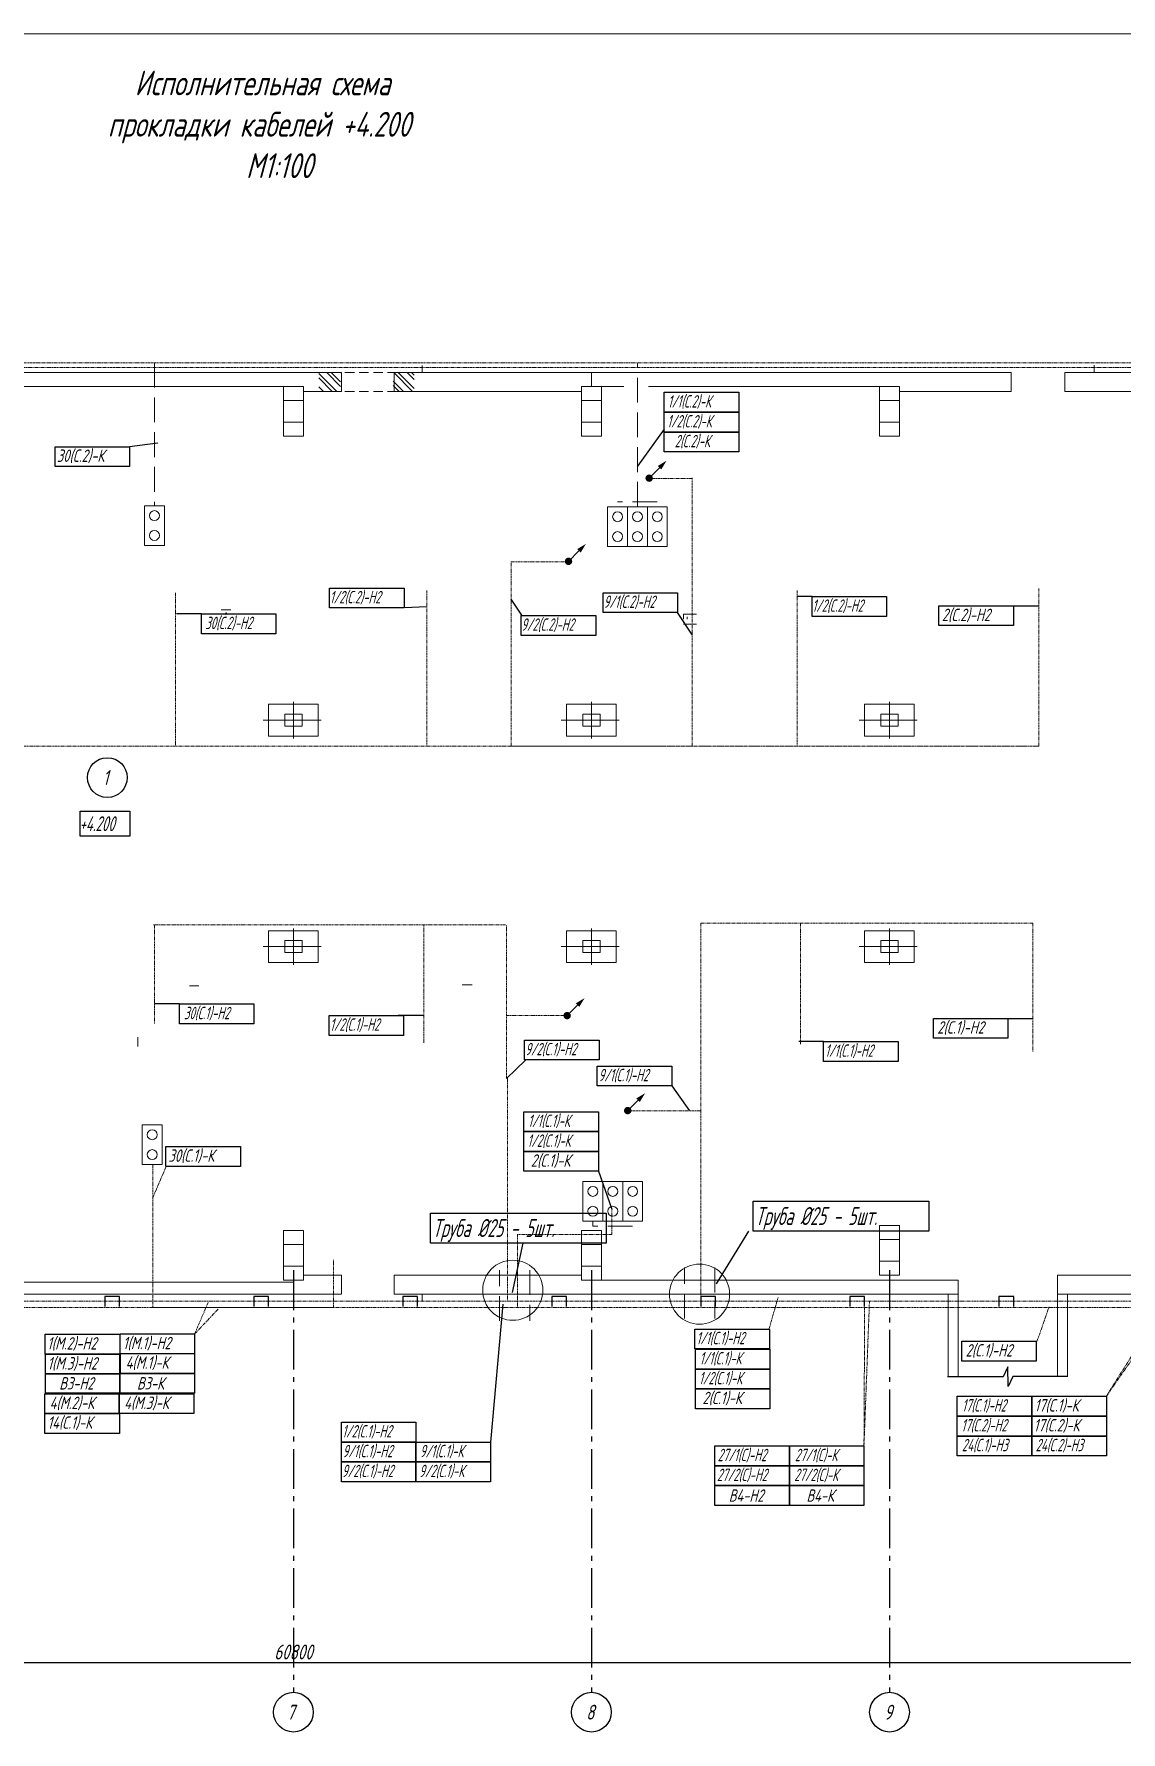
# Model space of a CAD drawing. Header units: millimetres. Extents: x -14296 to 10264, y -13087 to -5602.
# Drawn here: x -5602.5 to -5383.7, y -6931.6 to -6589.6 of the extents above; entities that cross this region are included whole.
import ezdxf

# ---------------------------------------------------------------- set-up
doc = ezdxf.new("R2010")
doc.units = ezdxf.units.MM
for name, pattern in [('CENTER2', [1.125, 0.75, -0.125, 0.125, -0.125]), ('gost5', [7, 5, -2, 0]), ('gost6', [12, 8, -1.5, 1, -1.5]), ('HIDDEN2', [4.7625, 3.175, -1.5875]), ('PHANTOM2', [1.25, 0.625, -0.125, 0.125, -0.125, 0.125, -0.125])]:
    doc.linetypes.add(name, pattern=pattern)
for name, color, linetype, lineweight in [('КаБель контрольный (Вновь)', 142, 'gost5', 15), ('КаБель силовой (Вновь)', 1, 'Continuous', 15), ('Линия выноска', 137, 'Continuous', 25), ('Осевая', 4, 'gost6', 25), ('Размерная', 4, 'Continuous', 25), ('Рамка толстая', 7, 'Continuous', 15), ('Рамка тонкая', 5, 'Continuous', 25), ('Строительный', 251, 'Continuous', 13), ('Текст', 7, 'Continuous', 20), ('Технологическое', 156, 'Continuous', 18), ('Эл. аппараты (Вновь)', 93, 'Continuous', 15), ('ЭлектрооБорудование (Вновь)', 160, 'Continuous', 15)]:
    doc.layers.add(name, color=color, linetype=linetype, lineweight=lineweight)
doc.styles.add('Simplex', font='simplex.shx', dxfattribs={"width": 0.7, "oblique": 15})

msp = doc.modelspace()

# ---------------------------------------------------------------- hatches: boundary and pattern name
at = {"layer": 'КаБель силовой (Вновь)', "true_color": 0x000000}
for points in [[(-5479.45743, -6679.09997, 1), (-5477.95743, -6679.09997, 1)], [(-5495.69409, -6695.85381, 1), (-5494.19409, -6695.85381, 1)], [(-5495.96006, -6787.34207, 1), (-5494.46006, -6787.34207, 1)], [(-5483.76865, -6806.48314, 1), (-5482.26865, -6806.48314, 1)]]:
    msp.add_hatch(color=18, dxfattribs=at).paths.add_polyline_path(points)

# ---------------------------------------------------------------- linework, layer by layer
at = {"layer": 'КаБель контрольный (Вновь)', "color": 18, "true_color": 0x000000}
for p, q in [((-5578.29122, -6655.84175), (-5578.29122, -6684.64175)), ((-5481.05761, -6684.86826), (-5481.05761, -6656.03254)), ((-5477.05761, -6683.86826), (-5485.05761, -6683.86826)), ((-5490.02614, -6829.74816), (-5490.02614, -6828.74816)), ((-5482.02614, -6829.74816), (-5490.02614, -6829.74816))]:
    msp.add_line(p, q, dxfattribs=at)
at = {"layer": 'КаБель контрольный (Вновь)', "color": 18, "linetype": 'PHANTOM2', "lineweight": 15, "true_color": 0x000000}
msp.add_line((-5755.50699, -6846.12886), (-5241.27018, -6846.12886), dxfattribs=at)
at = {"layer": 'КаБель силовой (Вновь)', "color": 18, "true_color": 0x000000}
for p, q in [((-5476.61109, -6676.99363), (-5478.73241, -6679.11495)), ((-5492.84775, -6693.74747), (-5494.96907, -6695.8688)), ((-5493.11372, -6785.23573), (-5495.23504, -6787.35705)), ((-5480.92231, -6804.37681), (-5483.04363, -6806.49813))]:
    msp.add_line(p, q, dxfattribs=at)
at = {"layer": 'КаБель силовой (Вновь)', "color": 18, "linetype": 'gost5', "true_color": 0x000000}
for p, q in [((-5508.82539, -6848.84292), (-5508.82539, -6838.5904)), ((-5502.74499, -6838.5904), (-5502.74499, -6848.84292)), ((-5471.58437, -6848.34933), (-5471.58437, -6838.09681)), ((-5465.50396, -6838.09681), (-5465.50396, -6848.34933))]:
    msp.add_line(p, q, dxfattribs=at)
at = {"layer": 'КаБель силовой (Вновь)', "color": 18, "linetype": 'PHANTOM2', "lineweight": 15, "true_color": 0x000000}
msp.add_line((-5789.68062, -6844.85409), (-5242.23127, -6844.85409), dxfattribs=at)
at = {"layer": 'КаБель силовой (Вновь)', "color": 18, "true_color": 0x000000}
for points in [[(-5476.96465, -6676.64008), (-5476.25754, -6677.34719), (-5475.19688, -6675.57942)], [(-5493.20131, -6693.39392), (-5492.4942, -6694.10103), (-5491.43354, -6692.33326)], [(-5493.46728, -6784.88218), (-5492.76017, -6785.58929), (-5491.69951, -6783.82152)], [(-5481.27587, -6804.02326), (-5480.56876, -6804.73036), (-5479.5081, -6802.9626)]]:
    msp.add_solid(points, dxfattribs=at)
at = {"layer": 'Линия выноска', "color": 18, "true_color": 0x000000}
for p, q in [((-5577.61064, -6672.07783), (-5583.29122, -6672.75841)), ((-5475.67446, -6669.23361), (-5481.05761, -6676.67918)), ((-5445.89168, -6702.94816), (-5448.89168, -6702.94816)), ((-5568.83668, -6706.42901), (-5573.83668, -6706.42901)), ((-5523.4442, -6705.00723), (-5528.02587, -6705.23962)), ((-5504.30783, -6706.72019), (-5506.45911, -6703.46415)), ((-5469.96404, -6710.73526), (-5472.98275, -6706.16632)), ((-5405.37321, -6704.80839), (-5400.37321, -6704.80839)), ((-5573.2616, -6785.00417), (-5578.2616, -6785.00417)), ((-5524.2039, -6787.32354), (-5529.2039, -6787.32354)), ((-5406.46189, -6787.90454), (-5401.46189, -6787.90454)), ((-5443.59725, -6792.57721), (-5448.59725, -6792.57721)), ((-5507.43393, -6800.0442), (-5503.62125, -6796.32016)), ((-5474.15974, -6801.4979), (-5470.57145, -6806.51591)), ((-5488.92809, -6818.70531), (-5486.24276, -6826.33362)), ((-5508.13578, -6845.48282), (-5510.67132, -6873.22951))]:
    msp.add_line(p, q, dxfattribs=at)
at = {"layer": 'Линия выноска', "color": 18, "linetype": 'PHANTOM2', "lineweight": 15, "true_color": 0x000000}
for p, q in [((-5578.64708, -6824.054), (-5575.92182, -6817.68677)), ((-5570.20154, -6851.46582), (-5567.47628, -6845.0986)), ((-5570.20154, -6851.46582), (-5565.42991, -6846.41278)), ((-5454.54595, -6850.3387), (-5452.74788, -6844.1457)), ((-5435.45677, -6874.0122), (-5434.35403, -6844.9137)), ((-5435.31732, -6846.12886), (-5435.45677, -6874.0122)), ((-5400.63198, -6852.978), (-5398.15242, -6845.92971)), ((-5386.66338, -6864.01553), (-5373.51922, -6845.07062)), ((-5386.66338, -6864.01553), (-5375.31732, -6845.98157))]:
    msp.add_line(p, q, dxfattribs=at)
at = {"layer": 'Осевая', "color": 18, "true_color": 0x000000}
for p, q in [((-5550.31732, -6838.63815), (-5550.31732, -6923.63815)), ((-5490.31732, -6838.63815), (-5490.31732, -6923.63815)), ((-5430.31732, -6838.63815), (-5430.31732, -6923.63815))]:
    msp.add_line(p, q, dxfattribs=at)
at = {"layer": 'Размерная', "color": 18, "true_color": 0x000000}
msp.add_line((-5854.31732, -6917.63815), (-5246.31732, -6917.63815), dxfattribs=at)
at = {"layer": 'Рамка толстая', "color": 18, "true_color": 0x000000}
msp.add_line((-5970.52727, -6589.63746), (-5180.52727, -6589.63746), dxfattribs=at)
at = {"layer": 'Рамка толстая', "color": 18, "linetype": 'PHANTOM2', "lineweight": 15, "true_color": 0x000000}
for p, q in [((-5859.7268, -6655.846), (-5300.38032, -6655.846)), ((-5858.62334, -6656.80491), (-5280.66128, -6656.80491)), ((-5470.15703, -6679.16718), (-5478.78813, -6679.16718)), ((-5470.0593, -6733.07049), (-5470.0593, -6679.01551)), ((-5506.45911, -6733.07049), (-5506.45911, -6695.98684)), ((-5506.45911, -6695.98684), (-5494.8182, -6695.98684)), ((-5574.06918, -6702.16907), (-5574.06918, -6733.07049)), ((-5523.4442, -6701.71044), (-5523.4442, -6733.07049)), ((-5448.89164, -6701.71044), (-5448.89164, -6733.07049)), ((-5400.25588, -6733.07049), (-5400.25588, -6701.3094)), ((-5662.16281, -6733.07049), (-5400.25588, -6733.07049)), ((-5400.25588, -6733.07049), (-5506.45911, -6733.07049)), ((-5506.45911, -6733.07049), (-5475.62615, -6733.07049)), ((-5507.62072, -6769.04716), (-5578.59318, -6769.04716)), ((-5578.26164, -6769.04716), (-5578.26164, -6789.0042)), ((-5524.07882, -6792.81308), (-5524.07882, -6769.04716)), ((-5507.43393, -6800.0442), (-5507.43393, -6769.04716)), ((-5468.31732, -6768.7073), (-5468.31732, -6844.85409)), ((-5468.31732, -6768.7073), (-5401.49296, -6768.7073)), ((-5468.31732, -6768.7073), (-5444.47032, -6768.7073)), ((-5468.31732, -6768.7073), (-5468.31732, -6806.51591)), ((-5448.25826, -6768.7073), (-5448.25826, -6793.13906)), ((-5401.49296, -6768.7073), (-5401.49296, -6794.5787)), ((-5507.43393, -6800.0442), (-5507.43393, -6787.34347)), ((-5507.43393, -6787.34347), (-5495.21777, -6787.34347)), ((-5507.24465, -6800.0442), (-5507.24465, -6844.85409)), ((-5468.31732, -6806.51591), (-5483.07584, -6806.51591)), ((-5578.59813, -6817.36722), (-5578.59813, -6846.12886)), ((-5486.24276, -6831.44384), (-5486.24276, -6826.33362)), ((-5486.24276, -6831.44384), (-5505.21089, -6831.44384)), ((-5505.21089, -6831.44384), (-5505.21089, -6846.12886)), ((-5542.26017, -6846.12886), (-5542.26017, -6836.50829)), ((-5578.59813, -6846.12886), (-5542.26017, -6846.12886))]:
    msp.add_line(p, q, dxfattribs=at)
at = {"layer": 'Рамка тонкая', "color": 18, "true_color": 0x000000}
for p, q in [((-5475.65219, -6661.81122), (-5460.65219, -6661.81122)), ((-5475.65219, -6665.81122), (-5475.65219, -6661.81122)), ((-5460.65219, -6661.81122), (-5460.65219, -6665.81122)), ((-5475.65219, -6665.81122), (-5460.65219, -6665.81122)), ((-5475.65219, -6669.81122), (-5475.65219, -6665.81122)), ((-5460.65219, -6665.81122), (-5475.65219, -6665.81122)), ((-5460.65219, -6665.81122), (-5460.65219, -6669.81122)), ((-5475.65219, -6669.81122), (-5460.65219, -6669.81122)), ((-5475.65219, -6673.81122), (-5475.65219, -6669.81122)), ((-5460.65219, -6669.81122), (-5475.65219, -6669.81122)), ((-5460.65219, -6669.81122), (-5460.65219, -6673.81122)), ((-5598.29122, -6672.75841), (-5583.29122, -6672.75841)), ((-5598.29122, -6676.75841), (-5598.29122, -6672.75841)), ((-5583.29122, -6672.75841), (-5583.29122, -6676.75841)), ((-5460.65219, -6673.81122), (-5475.65219, -6673.81122)), ((-5583.29122, -6676.75841), (-5598.29122, -6676.75841)), ((-5543.02587, -6701.23962), (-5528.02587, -6701.23962)), ((-5543.02587, -6705.23962), (-5543.02587, -6701.23962)), ((-5528.02587, -6701.23962), (-5528.02587, -6705.23962)), ((-5487.98331, -6702.1663), (-5472.98331, -6702.1663)), ((-5487.98331, -6706.1663), (-5487.98331, -6702.1663)), ((-5472.98331, -6702.1663), (-5472.98331, -6706.1663)), ((-5445.89168, -6702.94816), (-5430.89168, -6702.94816)), ((-5445.89168, -6706.94816), (-5445.89168, -6702.94816)), ((-5430.89168, -6702.94816), (-5430.89168, -6706.94816)), ((-5568.83668, -6706.42901), (-5553.83668, -6706.42901)), ((-5568.83668, -6710.42901), (-5568.83668, -6706.42901)), ((-5553.83668, -6706.42901), (-5553.83668, -6710.42901)), ((-5528.02587, -6705.23962), (-5543.02587, -6705.23962)), ((-5472.98331, -6706.1663), (-5487.98331, -6706.1663)), ((-5420.37321, -6704.80839), (-5405.37321, -6704.80839)), ((-5420.37321, -6708.80839), (-5420.37321, -6704.80839)), ((-5405.37321, -6704.80839), (-5405.37321, -6708.80839)), ((-5504.4414, -6706.76736), (-5489.4414, -6706.76736)), ((-5504.4414, -6710.76736), (-5504.4414, -6706.76736)), ((-5489.4414, -6706.76736), (-5489.4414, -6710.76736)), ((-5430.89168, -6706.94816), (-5445.89168, -6706.94816)), ((-5405.37321, -6708.80839), (-5420.37321, -6708.80839)), ((-5553.83668, -6710.42901), (-5568.83668, -6710.42901)), ((-5489.4414, -6710.76736), (-5504.4414, -6710.76736)), ((-5593.24394, -6746.1947), (-5583.24394, -6746.1947)), ((-5593.24394, -6751.1947), (-5593.24394, -6746.1947)), ((-5583.24394, -6746.1947), (-5583.24394, -6751.1947)), ((-5583.24394, -6751.1947), (-5593.24394, -6751.1947)), ((-5573.2616, -6785.00417), (-5558.2616, -6785.00417)), ((-5573.2616, -6789.00417), (-5573.2616, -6785.00417)), ((-5558.2616, -6785.00417), (-5558.2616, -6789.00417)), ((-5543.12392, -6787.32354), (-5528.12392, -6787.32354)), ((-5543.12392, -6791.32354), (-5543.12392, -6787.32354)), ((-5528.12392, -6787.32354), (-5528.12392, -6791.32354)), ((-5421.46189, -6787.90454), (-5406.46189, -6787.90454)), ((-5421.46189, -6791.90454), (-5421.46189, -6787.90454)), ((-5406.46189, -6787.90454), (-5406.46189, -6791.90454)), ((-5558.2616, -6789.00417), (-5573.2616, -6789.00417)), ((-5528.12392, -6791.32354), (-5543.12392, -6791.32354)), ((-5406.46189, -6791.90454), (-5421.46189, -6791.90454)), ((-5503.77583, -6792.26722), (-5488.77583, -6792.26722)), ((-5503.77583, -6796.26722), (-5503.77583, -6792.26722)), ((-5488.77583, -6792.26722), (-5488.77583, -6796.26722)), ((-5443.59725, -6792.57721), (-5428.59725, -6792.57721)), ((-5443.59725, -6796.57721), (-5443.59725, -6792.57721)), ((-5428.59725, -6792.57721), (-5428.59725, -6796.57721)), ((-5488.77583, -6796.26722), (-5503.77583, -6796.26722)), ((-5489.15974, -6797.4979), (-5474.15974, -6797.4979)), ((-5489.15974, -6801.4979), (-5489.15974, -6797.4979)), ((-5474.15974, -6797.4979), (-5474.15974, -6801.4979)), ((-5428.59725, -6796.57721), (-5443.59725, -6796.57721)), ((-5474.15974, -6801.4979), (-5489.15974, -6801.4979)), ((-5503.92809, -6806.70531), (-5488.92809, -6806.70531)), ((-5503.92809, -6810.70531), (-5503.92809, -6806.70531)), ((-5488.92809, -6806.70531), (-5488.92809, -6810.70531)), ((-5503.92809, -6810.70531), (-5488.92809, -6810.70531)), ((-5503.92809, -6814.70531), (-5503.92809, -6810.70531)), ((-5488.92809, -6810.70531), (-5503.92809, -6810.70531)), ((-5488.92809, -6810.70531), (-5488.92809, -6814.70531)), ((-5575.99898, -6813.71532), (-5560.99898, -6813.71532)), ((-5575.99898, -6817.71532), (-5575.99898, -6813.71532)), ((-5560.99898, -6813.71532), (-5560.99898, -6817.71532)), ((-5503.92809, -6814.70531), (-5488.92809, -6814.70531)), ((-5503.92809, -6818.70531), (-5503.92809, -6814.70531)), ((-5488.92809, -6814.70531), (-5503.92809, -6814.70531)), ((-5488.92809, -6814.70531), (-5488.92809, -6818.70531)), ((-5560.99898, -6817.71532), (-5575.99898, -6817.71532)), ((-5488.92809, -6818.70531), (-5503.92809, -6818.70531)), ((-5457.77558, -6824.73497), (-5422.36803, -6824.73497)), ((-5457.77558, -6830.79048), (-5457.77558, -6824.73497)), ((-5422.36803, -6824.73497), (-5422.36803, -6830.79048)), ((-5522.74883, -6827.1495), (-5487.34128, -6827.1495)), ((-5522.74883, -6833.205), (-5522.74883, -6827.1495)), ((-5487.34128, -6827.1495), (-5487.34128, -6833.205)), ((-5465.14026, -6841.37336), (-5458.66257, -6830.79048)), ((-5422.36803, -6830.79048), (-5457.77558, -6830.79048)), ((-5487.34128, -6833.205), (-5522.74883, -6833.205)), ((-5506.18076, -6843.12808), (-5504.05051, -6833.205)), ((-5600.29527, -6851.53188), (-5585.29527, -6851.53188)), ((-5600.29527, -6855.53188), (-5600.29527, -6851.53188)), ((-5585.29527, -6851.53188), (-5585.29527, -6855.53188)), ((-5585.20154, -6851.46582), (-5570.20154, -6851.46582)), ((-5585.20154, -6855.46582), (-5585.20154, -6851.46582)), ((-5570.20154, -6851.46582), (-5570.20154, -6855.46582)), ((-5469.48558, -6850.46567), (-5454.48558, -6850.46567)), ((-5469.48558, -6854.46567), (-5469.48558, -6850.46567)), ((-5454.48558, -6850.46567), (-5454.48558, -6854.46567)), ((-5415.75833, -6852.93294), (-5400.75833, -6852.93294)), ((-5415.75833, -6856.93294), (-5415.75833, -6852.93294)), ((-5400.75833, -6852.93294), (-5400.75833, -6856.93294)), ((-5585.29527, -6855.53188), (-5600.29527, -6855.53188)), ((-5600.2264, -6855.55936), (-5585.2264, -6855.55936)), ((-5600.2264, -6859.55936), (-5600.2264, -6855.55936)), ((-5585.23522, -6855.40562), (-5570.23522, -6855.40562)), ((-5585.23522, -6859.40562), (-5585.23522, -6855.40562)), ((-5585.2264, -6855.55936), (-5585.2264, -6859.55936)), ((-5570.20154, -6855.46582), (-5585.20154, -6855.46582)), ((-5570.23522, -6855.40562), (-5570.23522, -6859.40562)), ((-5454.48558, -6854.46567), (-5469.48558, -6854.46567)), ((-5469.38771, -6854.53105), (-5454.38771, -6854.53105)), ((-5469.38771, -6858.53105), (-5469.38771, -6854.53105)), ((-5454.38771, -6854.53105), (-5454.38771, -6858.53105)), ((-5400.75833, -6856.93294), (-5415.75833, -6856.93294)), ((-5600.23522, -6859.40562), (-5585.23522, -6859.40562)), ((-5600.23522, -6863.40562), (-5600.23522, -6859.40562)), ((-5585.2264, -6859.55936), (-5600.2264, -6859.55936)), ((-5585.23522, -6859.40562), (-5570.23522, -6859.40562)), ((-5585.23522, -6863.40562), (-5585.23522, -6859.40562)), ((-5585.23522, -6859.40562), (-5585.23522, -6863.40562)), ((-5570.23522, -6859.40562), (-5585.23522, -6859.40562)), ((-5570.23522, -6859.40562), (-5570.23522, -6863.40562)), ((-5469.38771, -6858.53105), (-5454.38771, -6858.53105)), ((-5469.38771, -6862.53105), (-5469.38771, -6858.53105)), ((-5454.38771, -6858.53105), (-5469.38771, -6858.53105)), ((-5454.38771, -6858.53105), (-5454.38771, -6862.53105)), ((-5600.36935, -6863.50531), (-5585.36935, -6863.50531)), ((-5600.36935, -6867.50531), (-5600.36935, -6863.50531)), ((-5585.23522, -6863.40562), (-5600.23522, -6863.40562)), ((-5585.36935, -6863.50531), (-5570.36935, -6863.50531)), ((-5585.36935, -6867.50531), (-5585.36935, -6863.50531)), ((-5585.36935, -6863.50531), (-5585.36935, -6867.50531)), ((-5570.23522, -6863.40562), (-5585.23522, -6863.40562)), ((-5570.36935, -6863.50531), (-5570.36935, -6867.50531)), ((-5469.38771, -6862.53105), (-5454.38771, -6862.53105)), ((-5469.38771, -6866.53105), (-5469.38771, -6862.53105)), ((-5454.38771, -6862.53105), (-5469.38771, -6862.53105)), ((-5454.38771, -6862.53105), (-5454.38771, -6866.53105)), ((-5454.38771, -6866.53105), (-5469.38771, -6866.53105)), ((-5416.66338, -6864.01553), (-5401.66338, -6864.01553)), ((-5416.66338, -6868.01553), (-5416.66338, -6864.01553)), ((-5401.66338, -6864.01553), (-5386.66338, -6864.01553)), ((-5401.66338, -6868.01553), (-5401.66338, -6864.01553)), ((-5401.66338, -6864.01553), (-5401.66338, -6868.01553)), ((-5386.66338, -6864.01553), (-5386.66338, -6868.01553)), ((-5585.36935, -6867.50531), (-5600.36935, -6867.50531)), ((-5600.35582, -6867.47857), (-5585.35582, -6867.47857)), ((-5600.35582, -6871.47857), (-5600.35582, -6867.47857)), ((-5570.36935, -6867.50531), (-5585.36935, -6867.50531)), ((-5585.35582, -6867.47857), (-5585.35582, -6871.47857)), ((-5540.67133, -6869.22951), (-5525.67133, -6869.22951)), ((-5540.67133, -6873.22951), (-5540.67133, -6869.22951)), ((-5525.67133, -6869.22951), (-5525.67133, -6873.22951)), ((-5401.66338, -6868.01553), (-5416.66338, -6868.01553)), ((-5416.66338, -6868.01553), (-5401.66338, -6868.01553)), ((-5416.66338, -6872.01553), (-5416.66338, -6868.01553)), ((-5386.66338, -6868.01553), (-5401.66338, -6868.01553)), ((-5401.66338, -6868.01553), (-5386.66338, -6868.01553)), ((-5401.66338, -6872.01553), (-5401.66338, -6868.01553)), ((-5401.66338, -6868.01553), (-5401.66338, -6872.01553)), ((-5386.66338, -6868.01553), (-5386.66338, -6872.01553)), ((-5585.35582, -6871.47857), (-5600.35582, -6871.47857)), ((-5525.67133, -6873.22951), (-5540.67133, -6873.22951)), ((-5540.67132, -6873.22951), (-5525.67132, -6873.22951)), ((-5540.67132, -6877.22951), (-5540.67132, -6873.22951)), ((-5525.67132, -6873.22951), (-5510.67132, -6873.22951)), ((-5525.67132, -6877.22951), (-5525.67132, -6873.22951)), ((-5525.67132, -6873.22951), (-5525.67132, -6877.22951)), ((-5510.67132, -6873.22951), (-5510.67132, -6877.22951)), ((-5465.45677, -6874.0122), (-5450.45677, -6874.0122)), ((-5465.45677, -6878.0122), (-5465.45677, -6874.0122)), ((-5450.45677, -6874.0122), (-5435.45677, -6874.0122)), ((-5450.45677, -6878.0122), (-5450.45677, -6874.0122)), ((-5450.45677, -6874.0122), (-5450.45677, -6878.0122)), ((-5435.45677, -6874.0122), (-5435.45677, -6878.0122)), ((-5416.66338, -6872.01553), (-5401.66338, -6872.01553)), ((-5416.66338, -6876.01553), (-5416.66338, -6872.01553)), ((-5401.66338, -6872.01553), (-5416.66338, -6872.01553)), ((-5401.66338, -6872.01553), (-5386.66338, -6872.01553)), ((-5401.66338, -6876.01553), (-5401.66338, -6872.01553)), ((-5401.66338, -6872.01553), (-5401.66338, -6876.01553)), ((-5386.66338, -6872.01553), (-5401.66338, -6872.01553)), ((-5386.66338, -6872.01553), (-5386.66338, -6876.01553)), ((-5525.67132, -6877.22951), (-5540.67132, -6877.22951)), ((-5540.67132, -6877.22951), (-5525.67132, -6877.22951)), ((-5540.67132, -6881.22951), (-5540.67132, -6877.22951)), ((-5510.67132, -6877.22951), (-5525.67132, -6877.22951)), ((-5525.67132, -6877.22951), (-5510.67132, -6877.22951)), ((-5525.67132, -6881.22951), (-5525.67132, -6877.22951)), ((-5525.67132, -6877.22951), (-5525.67132, -6881.22951)), ((-5510.67132, -6877.22951), (-5510.67132, -6881.22951)), ((-5401.66338, -6876.01553), (-5416.66338, -6876.01553)), ((-5386.66338, -6876.01553), (-5401.66338, -6876.01553)), ((-5450.45677, -6878.0122), (-5465.45677, -6878.0122)), ((-5465.45677, -6878.0122), (-5450.45677, -6878.0122)), ((-5465.45677, -6882.0122), (-5465.45677, -6878.0122)), ((-5435.45677, -6878.0122), (-5450.45677, -6878.0122)), ((-5450.45677, -6878.0122), (-5435.45677, -6878.0122)), ((-5450.45677, -6882.0122), (-5450.45677, -6878.0122)), ((-5450.45677, -6878.0122), (-5450.45677, -6882.0122)), ((-5435.45677, -6878.0122), (-5435.45677, -6882.0122)), ((-5525.67132, -6881.22951), (-5540.67132, -6881.22951)), ((-5510.67132, -6881.22951), (-5525.67132, -6881.22951)), ((-5465.45677, -6882.0122), (-5450.45677, -6882.0122)), ((-5465.45677, -6886.0122), (-5465.45677, -6882.0122)), ((-5450.45677, -6882.0122), (-5465.45677, -6882.0122)), ((-5450.45677, -6882.0122), (-5435.45677, -6882.0122)), ((-5450.45677, -6886.0122), (-5450.45677, -6882.0122)), ((-5450.45677, -6882.0122), (-5450.45677, -6886.0122)), ((-5435.45677, -6882.0122), (-5450.45677, -6882.0122)), ((-5435.45677, -6882.0122), (-5435.45677, -6886.0122)), ((-5450.45677, -6886.0122), (-5465.45677, -6886.0122)), ((-5435.45677, -6886.0122), (-5450.45677, -6886.0122))]:
    msp.add_line(p, q, dxfattribs=at)
at = {"layer": 'Рамка тонкая', "color": 18, "lineweight": 30, "true_color": 0x000000}
for p, q in [((-5585.31732, -6843.93815), (-5588.31732, -6843.93815)), ((-5588.31732, -6843.93815), (-5588.31732, -6845.93815)), ((-5585.31732, -6845.93815), (-5585.31732, -6843.93815)), ((-5555.31732, -6843.93815), (-5558.31732, -6843.93815)), ((-5558.31732, -6843.93815), (-5558.31732, -6845.93815)), ((-5555.31732, -6845.93815), (-5555.31732, -6843.93815)), ((-5525.31732, -6843.93815), (-5528.31732, -6843.93815)), ((-5528.31732, -6843.93815), (-5528.31732, -6845.93815)), ((-5525.31732, -6845.93815), (-5525.31732, -6843.93815)), ((-5495.31732, -6843.93815), (-5498.31732, -6843.93815)), ((-5498.31732, -6843.93815), (-5498.31732, -6845.93815)), ((-5495.31732, -6845.93815), (-5495.31732, -6843.93815)), ((-5465.31732, -6843.93815), (-5468.31732, -6843.93815)), ((-5468.31732, -6843.93815), (-5468.31732, -6845.93815)), ((-5465.31732, -6845.93815), (-5465.31732, -6843.93815)), ((-5435.31732, -6843.93815), (-5438.31732, -6843.93815)), ((-5438.31732, -6843.93815), (-5438.31732, -6845.93815)), ((-5435.31732, -6845.93815), (-5435.31732, -6843.93815)), ((-5405.31732, -6843.93815), (-5408.31732, -6843.93815)), ((-5408.31732, -6843.93815), (-5408.31732, -6845.93815)), ((-5405.31732, -6845.93815), (-5405.31732, -6843.93815))]:
    msp.add_line(p, q, dxfattribs=at)
at = {"layer": 'Рамка тонкая', "color": 18, "ltscale": 100, "true_color": 0x000000}
for p, q in [((-5407.46196, -6860.07172), (-5418.63798, -6860.11014)), ((-5406.47318, -6858.06615), (-5407.46196, -6860.07172)), ((-5406.45077, -6862.06609), (-5406.47318, -6858.06615)), ((-5405.46199, -6860.06052), (-5406.45077, -6862.06609)), ((-5394.63798, -6860.02987), (-5405.46199, -6860.06052))]:
    msp.add_line(p, q, dxfattribs=at)
at = {"layer": 'Рамка тонкая', "color": 18, "true_color": 0x000000}
for centre in [(-5587.78012, -6739.40454), (-5550.31732, -6927.63815), (-5490.31732, -6927.63815), (-5430.31732, -6927.63815)]:
    msp.add_circle(centre, 4, dxfattribs=at)
at = {"layer": 'Строительный', "color": 18, "true_color": 0x000000}
for p, q in [((-5540.61636, -6657.82669), (-5670.31732, -6657.83815)), ((-5540.61636, -6657.82669), (-5540.61636, -6661.62669)), ((-5405.81058, -6657.81477), (-5530.01636, -6657.82669)), ((-5530.01636, -6657.82669), (-5530.01636, -6661.62669)), ((-5524.37874, -6656.40375), (-5524.37874, -6657.83816)), ((-5490.31732, -6657.83285), (-5490.31732, -6660.63815)), ((-5405.81058, -6657.81477), (-5405.81058, -6661.61477)), ((-5395.01732, -6657.83815), (-5395.01732, -6661.63815)), ((-5389.11485, -6656.3758), (-5389.11485, -6657.83815)), ((-5548.31732, -6660.63815), (-5616.83596, -6660.63815)), ((-5548.31732, -6660.63815), (-5552.31732, -6660.63815)), ((-5552.31732, -6660.63815), (-5552.31732, -6670.63815)), ((-5548.31732, -6670.63815), (-5548.31732, -6660.63815)), ((-5540.61636, -6661.62669), (-5548.31732, -6661.62737)), ((-5492.31732, -6661.62307), (-5530.01636, -6661.62669)), ((-5488.31732, -6660.63815), (-5492.31732, -6660.63815)), ((-5492.31732, -6660.63815), (-5492.31732, -6670.63815)), ((-5483.7987, -6660.63815), (-5490.31732, -6660.63815)), ((-5488.31732, -6670.63815), (-5488.31732, -6660.63815)), ((-5428.31732, -6660.63815), (-5478.83593, -6660.63815)), ((-5428.31732, -6660.63815), (-5432.31732, -6660.63815)), ((-5432.31732, -6660.63815), (-5432.31732, -6670.63815)), ((-5428.31732, -6660.63815), (-5432.31732, -6660.63815)), ((-5428.31732, -6670.63815), (-5428.31732, -6660.63815)), ((-5405.81058, -6661.61477), (-5428.31732, -6661.61693)), ((-5552.31732, -6663.46398), (-5548.31732, -6663.46398)), ((-5492.31732, -6663.46398), (-5488.31732, -6663.46398)), ((-5432.31732, -6663.46398), (-5428.31732, -6663.46398)), ((-5552.31732, -6667.81232), (-5548.31732, -6667.81232)), ((-5492.31732, -6667.81232), (-5488.31732, -6667.81232)), ((-5432.31732, -6667.81232), (-5428.31732, -6667.81232)), ((-5552.31732, -6670.63815), (-5548.31732, -6670.63815)), ((-5492.31732, -6670.63815), (-5488.31732, -6670.63815)), ((-5432.31732, -6670.63815), (-5428.31732, -6670.63815)), ((-5432.31732, -6670.63815), (-5428.31732, -6670.63815)), ((-5555.31732, -6724.63815), (-5555.31732, -6731.03815)), ((-5545.31732, -6724.63815), (-5555.31732, -6724.63815)), ((-5552.06732, -6726.63815), (-5549.11732, -6726.63815)), ((-5552.06732, -6726.63815), (-5552.06732, -6729.03815)), ((-5548.56732, -6726.63815), (-5552.01732, -6726.63815)), ((-5550.31732, -6724.1728), (-5550.31732, -6731.50154)), ((-5548.56732, -6726.63815), (-5548.56732, -6729.03815)), ((-5545.31732, -6724.63815), (-5545.31732, -6731.03815)), ((-5495.31732, -6724.63815), (-5495.31732, -6731.03815)), ((-5485.31732, -6724.63815), (-5495.31732, -6724.63815)), ((-5492.06732, -6726.63815), (-5489.11732, -6726.63815)), ((-5492.06732, -6726.63815), (-5492.06732, -6729.03815)), ((-5488.56732, -6726.63815), (-5492.01732, -6726.63815)), ((-5490.31732, -6724.1728), (-5490.31732, -6731.50154)), ((-5488.56732, -6726.63815), (-5488.56732, -6729.03815)), ((-5485.31732, -6724.63815), (-5485.31732, -6731.03815)), ((-5435.31732, -6724.63815), (-5435.31732, -6731.03815)), ((-5425.31732, -6724.63815), (-5435.31732, -6724.63815)), ((-5432.06732, -6726.63815), (-5429.11732, -6726.63815)), ((-5432.06732, -6726.63815), (-5432.06732, -6729.03815)), ((-5428.56732, -6726.63815), (-5432.01732, -6726.63815)), ((-5430.31732, -6724.1728), (-5430.31732, -6731.50154)), ((-5428.56732, -6726.63815), (-5428.56732, -6729.03815)), ((-5425.31732, -6724.63815), (-5425.31732, -6731.03815)), ((-5544.72802, -6727.83815), (-5556.41778, -6727.83815)), ((-5548.61732, -6729.03815), (-5552.06732, -6729.03815)), ((-5548.56732, -6729.03815), (-5551.51732, -6729.03815)), ((-5484.72802, -6727.83815), (-5496.41778, -6727.83815)), ((-5488.61732, -6729.03815), (-5492.06732, -6729.03815)), ((-5488.56732, -6729.03815), (-5491.51732, -6729.03815)), ((-5424.72802, -6727.83815), (-5436.41778, -6727.83815)), ((-5428.61732, -6729.03815), (-5432.06732, -6729.03815)), ((-5428.56732, -6729.03815), (-5431.51732, -6729.03815)), ((-5545.31732, -6731.03815), (-5555.31732, -6731.03815)), ((-5485.31732, -6731.03815), (-5495.31732, -6731.03815)), ((-5425.31732, -6731.03815), (-5435.31732, -6731.03815)), ((-5555.31732, -6776.63815), (-5555.31732, -6770.23815)), ((-5545.31732, -6770.23815), (-5555.31732, -6770.23815)), ((-5550.31732, -6777.10351), (-5550.31732, -6769.77477)), ((-5545.31732, -6776.63815), (-5545.31732, -6770.23815)), ((-5495.31732, -6776.63815), (-5495.31732, -6770.23815)), ((-5485.31732, -6770.23815), (-5495.31732, -6770.23815)), ((-5490.31732, -6777.10351), (-5490.31732, -6769.77477)), ((-5485.31732, -6776.63815), (-5485.31732, -6770.23815)), ((-5435.31732, -6776.63815), (-5435.31732, -6770.23815)), ((-5425.31732, -6770.23815), (-5435.31732, -6770.23815)), ((-5430.31732, -6777.10351), (-5430.31732, -6769.77477)), ((-5425.31732, -6776.63815), (-5425.31732, -6770.23815)), ((-5544.72802, -6773.43815), (-5556.41778, -6773.43815)), ((-5552.06732, -6774.63815), (-5552.06732, -6772.23815)), ((-5548.61732, -6772.23815), (-5552.06732, -6772.23815)), ((-5552.06732, -6774.63815), (-5549.11732, -6774.63815)), ((-5548.56732, -6774.63815), (-5552.01732, -6774.63815)), ((-5548.56732, -6772.23815), (-5551.51732, -6772.23815)), ((-5548.56732, -6774.63815), (-5548.56732, -6772.23815)), ((-5484.72802, -6773.43815), (-5496.41778, -6773.43815)), ((-5492.06732, -6774.63815), (-5492.06732, -6772.23815)), ((-5488.61732, -6772.23815), (-5492.06732, -6772.23815)), ((-5492.06732, -6774.63815), (-5489.11732, -6774.63815)), ((-5488.56732, -6774.63815), (-5492.01732, -6774.63815)), ((-5488.56732, -6772.23815), (-5491.51732, -6772.23815)), ((-5488.56732, -6774.63815), (-5488.56732, -6772.23815)), ((-5424.72802, -6773.43815), (-5436.41778, -6773.43815)), ((-5432.06732, -6774.63815), (-5432.06732, -6772.23815)), ((-5428.61732, -6772.23815), (-5432.06732, -6772.23815)), ((-5432.06732, -6774.63815), (-5429.11732, -6774.63815)), ((-5428.56732, -6774.63815), (-5432.01732, -6774.63815)), ((-5428.56732, -6772.23815), (-5431.51732, -6772.23815)), ((-5428.56732, -6774.63815), (-5428.56732, -6772.23815)), ((-5545.31732, -6776.63815), (-5555.31732, -6776.63815)), ((-5485.31732, -6776.63815), (-5495.31732, -6776.63815)), ((-5425.31732, -6776.63815), (-5435.31732, -6776.63815)), ((-5524.37874, -6844.87257), (-5524.37874, -6843.43815))]:
    msp.add_line(p, q, dxfattribs=at)
at = {"layer": 'Строительный', "color": 18, "linetype": 'Continuous', "true_color": 0x000000}
for p, q in [((-5545.2134, -6658.00951), (-5541.59628, -6661.62663)), ((-5543.60023, -6657.82663), (-5540.8134, -6660.61345)), ((-5542.7022, -6657.82663), (-5540.8134, -6659.71543)), ((-5540.90615, -6657.82663), (-5540.8134, -6657.91938)), ((-5530.12984, -6657.82663), (-5526.32984, -6661.62663)), ((-5529.23182, -6657.82663), (-5526.01269, -6661.04576)), ((-5527.43577, -6657.82663), (-5526.01269, -6659.24971)), ((-5526.53774, -6657.82663), (-5526.01269, -6658.35169)), ((-5545.2134, -6658.90753), (-5542.4943, -6661.62663)), ((-5545.2134, -6660.70358), (-5544.29035, -6661.62663)), ((-5545.2134, -6661.60161), (-5545.18838, -6661.62663)), ((-5530.2134, -6659.53912), (-5528.12589, -6661.62663)), ((-5530.2134, -6660.43715), (-5529.02392, -6661.62663))]:
    msp.add_line(p, q, dxfattribs=at)
at = {"layer": 'Строительный', "color": 18, "linetype": 'HIDDEN2', "ltscale": 0.6, "true_color": 0x000000}
for p, q in [((-5529.45675, -6657.82663), (-5540.61636, -6657.82663)), ((-5529.45675, -6661.62663), (-5540.61636, -6661.62669))]:
    msp.add_line(p, q, dxfattribs=at)
at = {"layer": 'Строительный', "color": 18, "ltscale": 100, "true_color": 0x000000}
for p, q in [((-5243.51718, -6657.83815), (-5395.01732, -6657.83815)), ((-5377.31732, -6661.63815), (-5395.01732, -6661.63815)), ((-5428.31732, -6829.63815), (-5432.31732, -6829.63815)), ((-5432.31732, -6829.63815), (-5432.31732, -6839.63815)), ((-5428.31732, -6839.63815), (-5428.31732, -6829.63815)), ((-5548.31732, -6830.63815), (-5552.31732, -6830.63815)), ((-5552.31732, -6830.63815), (-5552.31732, -6840.63815)), ((-5548.31732, -6840.63815), (-5548.31732, -6830.63815)), ((-5488.31732, -6830.63815), (-5492.31732, -6830.63815)), ((-5492.31732, -6830.63815), (-5492.31732, -6840.63815)), ((-5488.31732, -6840.63815), (-5488.31732, -6830.63815)), ((-5432.31732, -6832.46398), (-5428.31732, -6832.46398)), ((-5552.31732, -6833.46398), (-5548.31732, -6833.46398)), ((-5492.31732, -6833.46398), (-5488.31732, -6833.46398)), ((-5552.31732, -6837.81232), (-5548.31732, -6837.81232)), ((-5540.61732, -6839.63815), (-5548.31732, -6839.63815)), ((-5540.61732, -6839.63815), (-5540.61732, -6843.38439)), ((-5492.31732, -6839.63815), (-5530.01732, -6839.63815)), ((-5530.01732, -6839.63815), (-5530.01732, -6843.43815)), ((-5492.31732, -6837.81232), (-5488.31732, -6837.81232)), ((-5432.31732, -6836.81232), (-5428.31732, -6836.81232)), ((-5432.31732, -6839.63815), (-5428.31732, -6839.63815)), ((-5377.31732, -6839.63815), (-5396.47159, -6839.63815)), ((-5396.47159, -6860.03507), (-5396.47159, -6839.63815)), ((-5550.31732, -6841.03815), (-5670.31732, -6841.03815)), ((-5552.31732, -6840.63815), (-5548.31732, -6840.63815)), ((-5492.31732, -6840.63815), (-5488.31732, -6840.63815)), ((-5488.31732, -6840.63815), (-5490.31732, -6840.63815)), ((-5416.51732, -6840.63815), (-5488.31732, -6840.63815)), ((-5416.51732, -6840.63815), (-5416.51732, -6843.43815)), ((-5416.51732, -6860.10285), (-5416.51732, -6840.63815)), ((-5540.61732, -6843.43815), (-5710.07108, -6843.43815)), ((-5416.51732, -6843.43815), (-5530.01732, -6843.43815)), ((-5418.51732, -6843.43815), (-5418.51732, -6860.10869)), ((-5356.61732, -6843.43815), (-5396.46413, -6843.43815)), ((-5394.46413, -6843.43815), (-5396.46413, -6843.43815)), ((-5394.46413, -6843.43815), (-5394.46413, -6860.10869))]:
    msp.add_line(p, q, dxfattribs=at)
at = {"layer": 'Технологическое', "color": 18, "true_color": 0x000000}
for p, q in [((-5562.93475, -6705.5981), (-5564.83475, -6705.5981)), ((-5571.26732, -6781.33815), (-5569.36732, -6781.33815)), ((-5581.61732, -6791.68815), (-5581.61732, -6793.58815))]:
    msp.add_line(p, q, dxfattribs=at)
at = {"layer": 'Технологическое', "color": 18, "ltscale": 0.6, "true_color": 0x000000}
for p, q in [((-5471.75726, -6707.50778), (-5471.75726, -6706.50778)), ((-5471.75726, -6706.50778), (-5469.19726, -6706.50778)), ((-5471.75726, -6708.50778), (-5469.19726, -6708.50778)), ((-5471.05726, -6707.50778), (-5471.05726, -6707.00778)), ((-5515.31732, -6781.13815), (-5516.31732, -6781.13815)), ((-5515.31732, -6781.13815), (-5514.31732, -6781.13815))]:
    msp.add_line(p, q, dxfattribs=at)
at = {"layer": 'Технологическое', "color": 18, "linetype": 'CENTER2', "ltscale": 0.5, "true_color": 0x000000}
msp.add_arc((-5563.88475, -6716.8981), 10.5, 84.8089974, 95.1910026, dxfattribs=at)
at = {"layer": 'Технологическое', "color": 18, "true_color": 0x000000}
for points in [[(-5564.02246, -6706.3981), (-5564.01096, -6706.20135), (-5563.74912, -6706.21393), (-5563.74199, -6706.3981)], [(-5563.74199, -6706.3981), (-5563.74912, -6706.58228), (-5564.01096, -6706.59493), (-5564.02246, -6706.3981)]]:
    msp.add_open_spline(points, degree=3, dxfattribs=at)
at = {"layer": 'Эл. аппараты (Вновь)', "color": 18, "true_color": 0x000000}
for p, q in [((-5576.29122, -6684.64175), (-5580.29122, -6684.64175)), ((-5580.29122, -6684.64175), (-5580.29122, -6692.64175)), ((-5576.29122, -6692.64175), (-5576.29122, -6684.64175)), ((-5483.05761, -6684.86826), (-5487.05761, -6684.86826)), ((-5487.05761, -6684.86826), (-5487.05761, -6692.86826)), ((-5483.05761, -6692.86826), (-5483.05761, -6684.86826)), ((-5479.05761, -6684.86826), (-5483.05761, -6684.86826)), ((-5483.05761, -6684.86826), (-5483.05761, -6692.86826)), ((-5475.05761, -6684.86826), (-5479.05761, -6684.86826)), ((-5479.05761, -6684.86826), (-5479.05761, -6692.86826)), ((-5479.05761, -6692.86826), (-5479.05761, -6684.86826)), ((-5475.05761, -6692.86826), (-5475.05761, -6684.86826)), ((-5580.29122, -6692.64175), (-5576.29122, -6692.64175)), ((-5487.05761, -6692.86826), (-5483.05761, -6692.86826)), ((-5483.05761, -6692.86826), (-5479.05761, -6692.86826)), ((-5479.05761, -6692.86826), (-5475.05761, -6692.86826)), ((-5576.74442, -6809.34251), (-5580.74442, -6809.34251)), ((-5580.74442, -6809.34251), (-5580.74442, -6817.34251)), ((-5576.74442, -6817.34251), (-5576.74442, -6809.34251)), ((-5580.74442, -6817.34251), (-5576.74442, -6817.34251)), ((-5488.02614, -6820.74816), (-5492.02614, -6820.74816)), ((-5492.02614, -6820.74816), (-5492.02614, -6828.74816)), ((-5488.02614, -6828.74816), (-5488.02614, -6820.74816)), ((-5484.02614, -6820.74816), (-5488.02614, -6820.74816)), ((-5488.02614, -6820.74816), (-5488.02614, -6828.74816)), ((-5480.02614, -6820.74816), (-5484.02614, -6820.74816)), ((-5484.02614, -6820.74816), (-5484.02614, -6828.74816)), ((-5484.02614, -6828.74816), (-5484.02614, -6820.74816)), ((-5480.02614, -6828.74816), (-5480.02614, -6820.74816)), ((-5492.02614, -6828.74816), (-5488.02614, -6828.74816)), ((-5488.02614, -6828.74816), (-5484.02614, -6828.74816)), ((-5484.02614, -6828.74816), (-5480.02614, -6828.74816))]:
    msp.add_line(p, q, dxfattribs=at)
for centre in [(-5578.29122, -6686.64175), (-5485.05761, -6686.86826), (-5481.05761, -6686.86826), (-5477.05761, -6686.86826), (-5578.29122, -6690.64175), (-5485.05761, -6690.86826), (-5481.05761, -6690.86826), (-5477.05761, -6690.86826), (-5578.74442, -6811.34251), (-5578.74442, -6815.34251), (-5490.02614, -6822.74816), (-5486.02614, -6822.74816), (-5482.02614, -6822.74816), (-5490.02614, -6826.74816), (-5486.02614, -6826.74816), (-5482.02614, -6826.74816)]:
    msp.add_circle(centre, 1, dxfattribs=at)
at = {"layer": 'ЭлектрооБорудование (Вновь)', "color": 18, "true_color": 0x000000}
for centre in [(-5506.15902, -6842.66172), (-5468.55429, -6843.44221)]:
    msp.add_circle(centre, 6.0555, dxfattribs=at)

# ---------------------------------------------------------------- texts
at = {"layer": 'Размерная', "color": 18, "true_color": 0x000000, "insert": (-5550.31732, -6915.51315), "char_height": 3, "attachment_point": 5, "style": 'Simplex'}
msp.add_mtext('60800', dxfattribs=at)
at = {"layer": 'Текст', "color": 18, "linetype": 'PHANTOM2', "lineweight": 15, "true_color": 0x000000, "style": 'Simplex', "oblique": 15}
for s, height, width, p in [('Исполнительная схема', 5, 0.7, (-5582.26016, -6601.99421)), ('прокладки кабелей +4.200', 5, 0.7, (-5587.68919, -6610.32754)), ('М1:100', 5, 0.7, (-5559.85586, -6618.66088)), ('1/1(С.2)-К', 2.5, 0.6, (-5474.95142, -6664.88265)), ('1/2(С.2)-К', 2.5, 0.6, (-5475.09427, -6668.88265)), ('2(С.2)-К', 2.5, 0.6, (-5473.55856, -6672.88265)), ('30(С.2)-К', 2.5, 0.7, (-5597.93995, -6675.82984)), ('1/2(С.2)-Н2', 2.5, 0.6, (-5543.0113, -6704.31104)), ('9/1(С.2)-Н2', 2.5, 0.6, (-5487.87372, -6705.23773)), ('1/2(С.2)-Н2', 2.5, 0.6, (-5445.8771, -6706.01959)), ('2(С.2)-Н2', 2.5, 0.7, (-5419.76935, -6707.87982)), ('30(С.2)-Н2', 2.5, 0.6, (-5568.06448, -6709.50044)), ('9/2(С.2)-Н2', 2.5, 0.6, (-5504.47468, -6709.83878)), ('1', 3, 0.7, (-5588.68205, -6740.90454)), ('+4.200', 3, 0.6, (-5593.41299, -6750.1947)), ('30(С.1)-Н2', 2.5, 0.6, (-5572.34653, -6788.0756)), ('1/2(С.1)-Н2', 2.5, 0.6, (-5542.96649, -6790.39497)), ('2(С.1)-Н2', 2.5, 0.7, (-5420.69137, -6790.97597)), ('9/2(С.1)-Н2', 2.5, 0.6, (-5503.66624, -6795.33865)), ('1/1(С.1)-Н2', 2.5, 0.6, (-5443.29696, -6795.64864)), ('9/1(С.1)-Н2', 2.5, 0.6, (-5488.9073, -6800.56933)), ('1/1(С.1)-К', 2.5, 0.6, (-5503.08445, -6809.77674)), ('1/2(С.1)-К', 2.5, 0.6, (-5503.22731, -6813.77674)), ('30(С.1)-К', 2.5, 0.7, (-5575.48105, -6816.78675)), ('2(С.1)-К', 2.5, 0.7, (-5502.51303, -6817.77674)), ('Труба Ø25 - 5шт.', 3.6333007, 0.6, (-5457.3162, -6829.52882)), ('Труба Ø25 - 5шт.', 3.6333007, 0.6, (-5522.28945, -6831.94334)), ('1(М.2)-Н2', 2.5, 0.7, (-5599.89974, -6854.60331)), ('1(М.1)-Н2', 2.5, 0.7, (-5584.63935, -6854.53725)), ('1/1(С.1)-Н2', 2.5, 0.6, (-5469.18529, -6853.5371)), ('2(С.1)-Н2', 2.5, 0.7, (-5414.9878, -6856.00437)), ('1(М.3)-Н2', 2.5, 0.7, (-5599.83087, -6858.63079)), ('4(М.1)-К', 2.5, 0.7, (-5584.09847, -6858.47704)), ('1/1(С.1)-К', 2.5, 0.6, (-5468.54407, -6857.60248)), ('В3-Н2', 2.5, 0.7, (-5597.4647, -6862.65562)), ('В3-К', 2.5, 0.7, (-5581.82016, -6862.65562)), ('1/2(С.1)-К', 2.5, 0.6, (-5468.68693, -6861.60248)), ('4(М.2)-К', 2.5, 0.7, (-5599.39926, -6866.57674)), ('4(М.3)-К', 2.5, 0.7, (-5584.39926, -6866.57674)), ('2(С.1)-К', 2.5, 0.7, (-5467.97264, -6865.60248)), ('17(С.1)-Н2', 2.5, 0.6, (-5415.72023, -6867.08695)), ('17(С.1)-К', 2.5, 0.7, (-5401.12331, -6867.08695)), ('14(С.1)-К', 2.5, 0.7, (-5599.81576, -6870.55)), ('1/2(С.1)-Н2', 2.5, 0.6, (-5540.5139, -6872.30094)), ('17(С.2)-Н2', 2.5, 0.6, (-5415.86309, -6871.08695)), ('17(С.2)-К', 2.5, 0.7, (-5401.28998, -6871.08695)), ('9/1(С.1)-Н2', 2.5, 0.6, (-5540.41887, -6876.30094)), ('9/1(С.1)-К', 2.5, 0.6, (-5524.87553, -6876.30094)), ('24(С.1)-Н3', 2.5, 0.6, (-5415.74831, -6875.08695)), ('24(С.2)-Н3', 2.5, 0.6, (-5400.89117, -6875.08695)), ('9/2(С.1)-Н2', 2.5, 0.6, (-5540.56173, -6880.30094)), ('9/2(С.1)-К', 2.5, 0.6, (-5525.01839, -6880.30094)), ('27/1(С)-Н2', 2.5, 0.6, (-5464.90648, -6877.08363)), ('27/1(С)-К', 2.5, 0.6, (-5449.36313, -6877.08363)), ('27/2(С)-Н2', 2.5, 0.6, (-5465.04934, -6881.08363)), ('27/2(С)-К', 2.5, 0.6, (-5449.50599, -6881.08363)), ('В4-Н2', 2.5, 0.7, (-5462.68624, -6885.2622)), ('В4-К', 2.5, 0.7, (-5447.0417, -6885.2622)), ('7', 3, 0.7, (-5551.61924, -6929.13815)), ('8', 3, 0.7, (-5491.38838, -6929.13815)), ('9', 3, 0.7, (-5431.36924, -6929.13815))]:
    msp.add_text(s, height=height, dxfattribs=dict(at, width=width)).set_placement(p)

doc.saveas('drawing.dxf')
